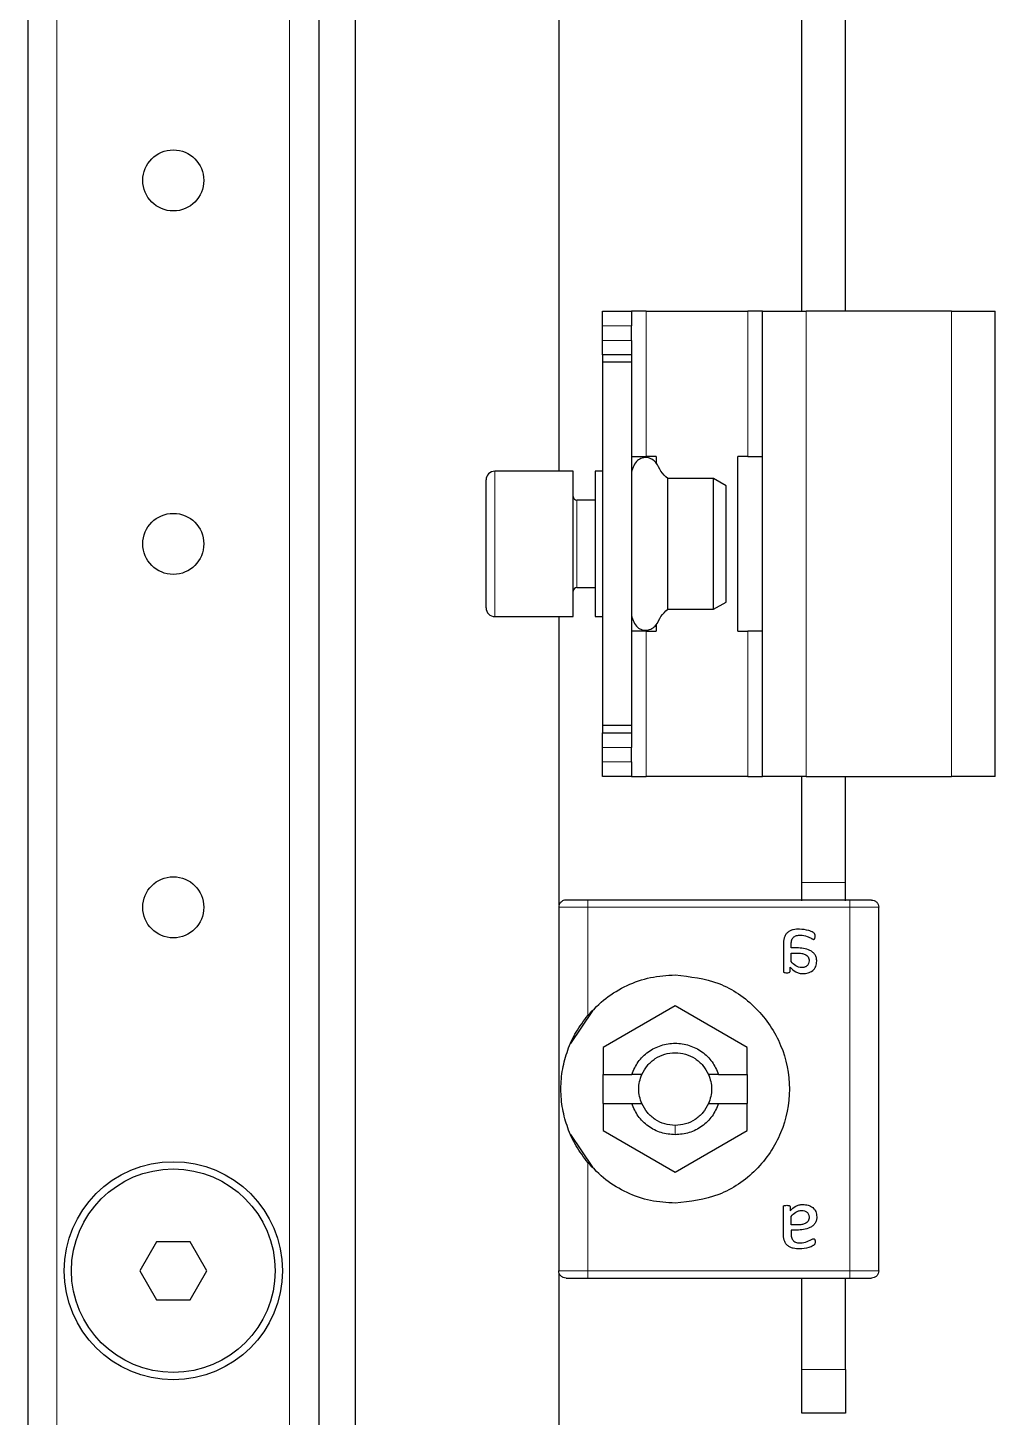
# Model space of a CAD drawing. Header units: millimetres. Extents: x -317 to 1498, y -422 to 1043.
# Drawn here: x 1276.1 to 1342.6, y -209.8 to -114.2 of the extents above; entities that cross this region are included whole.
import ezdxf

# ---------------------------------------------------------------- set-up
doc = ezdxf.new("R2010")
doc.units = ezdxf.units.MM

msp = doc.modelspace()

# ---------------------------------------------------------------- linework, layer by layer
at = {"color": 7, "linetype": 'Continuous', "lineweight": 25}
for p, q in [((1298.634, 844.782), (1298.634, -244.218)), ((1276.134, 817.782), (1276.134, -217.218)), ((1296.134, 817.782), (1296.134, -217.218)), ((1312.634, 50.107), (1312.634, -144.718)), ((1329.334, -133.718), (1329.334, 49.782)), ((1332.334, -133.718), (1332.334, 49.782)), ((1315.634, -133.718), (1317.634, -133.718)), ((1315.634, -134.718), (1315.634, -133.718)), ((1317.634, -133.718), (1317.634, -134.718)), ((1318.634, -133.718), (1317.634, -133.718)), ((1318.634, -133.718), (1325.634, -133.718)), ((1326.634, -133.718), (1325.634, -133.718)), ((1326.634, -165.718), (1326.634, -133.718)), ((1326.634, -133.718), (1329.634, -133.718)), ((1339.634, -133.718), (1329.634, -133.718)), ((1339.634, -133.718), (1342.634, -133.718)), ((1342.634, -165.718), (1342.634, -133.718)), ((1315.634, -135.718), (1315.634, -134.718)), ((1317.634, -135.718), (1317.634, -134.718)), ((1315.634, -136.718), (1315.634, -135.718)), ((1317.634, -135.718), (1317.634, -136.718)), ((1317.634, -136.718), (1315.634, -136.718)), ((1315.634, -136.718), (1315.634, -137.218)), ((1317.634, -137.218), (1315.634, -137.218)), ((1315.634, -137.218), (1315.634, -162.218)), ((1317.634, -136.718), (1317.634, -137.218)), ((1317.634, -137.218), (1317.634, -162.218)), ((1317.634, -143.718), (1318.634, -143.718)), ((1319.334, -143.718), (1318.634, -143.718)), ((1319.334, -143.718), (1319.334, -144.168)), ((1324.934, -155.718), (1324.934, -143.718)), ((1325.634, -143.718), (1324.934, -143.718)), ((1325.634, -143.718), (1326.634, -143.718)), ((1313.634, -144.718), (1308.234, -144.718)), ((1313.634, -152.276), (1313.634, -144.718)), ((1315.634, -144.718), (1315.134, -144.718)), ((1315.134, -144.718), (1315.134, -145.929)), ((1323.268, -145.218), (1320.134, -145.218)), ((1320.134, -154.218), (1320.134, -145.218)), ((1324.134, -145.718), (1323.268, -145.218)), ((1323.268, -154.218), (1323.268, -145.218)), ((1307.634, -151.969), (1307.634, -145.318)), ((1315.134, -145.929), (1315.134, -154.718)), ((1324.134, -153.718), (1324.134, -145.718)), ((1315.134, -146.718), (1313.884, -146.718)), ((1307.634, -154.118), (1307.634, -151.969)), ((1313.634, -154.718), (1313.634, -152.276)), ((1313.884, -152.718), (1315.134, -152.718)), ((1323.268, -154.218), (1324.134, -153.718)), ((1308.234, -154.718), (1313.634, -154.718)), ((1312.634, -154.718), (1312.634, -174.543)), ((1315.134, -154.718), (1315.634, -154.718)), ((1320.134, -154.218), (1323.268, -154.218)), ((1318.634, -155.718), (1317.634, -155.718)), ((1318.634, -155.718), (1319.334, -155.718)), ((1319.334, -155.269), (1319.334, -155.718)), ((1324.934, -155.718), (1325.634, -155.718)), ((1326.634, -155.718), (1325.634, -155.718)), ((1317.634, -162.218), (1315.634, -162.218)), ((1315.634, -162.218), (1315.634, -162.718)), ((1317.634, -162.218), (1317.634, -162.718)), ((1315.634, -163.718), (1315.634, -162.718)), ((1315.634, -162.718), (1317.634, -162.718)), ((1317.634, -162.718), (1317.634, -163.718)), ((1315.634, -164.718), (1315.634, -163.718)), ((1317.634, -164.718), (1317.634, -163.718)), ((1315.634, -165.718), (1315.634, -164.718)), ((1317.634, -164.718), (1317.634, -165.718)), ((1317.634, -165.718), (1315.634, -165.718)), ((1317.634, -165.718), (1318.634, -165.718)), ((1325.634, -165.718), (1318.634, -165.718)), ((1325.634, -165.718), (1326.634, -165.718)), ((1329.634, -165.718), (1326.634, -165.718)), ((1329.334, -173.018), (1329.334, -165.718)), ((1329.634, -165.718), (1339.634, -165.718)), ((1332.334, -173.018), (1332.334, -165.718)), ((1342.634, -165.718), (1339.634, -165.718)), ((1329.334, -174.274), (1329.334, -173.018)), ((1332.334, -174.274), (1332.334, -173.018)), ((1312.634, -174.718), (1312.634, -199.718)), ((1332.634, -174.218), (1314.634, -174.218)), ((1333.234, -174.218), (1332.984, -174.218)), ((1334.634, -199.718), (1334.634, -174.718)), ((1328.075, -177.26), (1328.075, -179.126)), ((1328.605, -177.512), (1328.605, -177.294)), ((1328.985, -177.512), (1328.605, -177.512)), ((1328.605, -177.865), (1329.034, -177.865)), ((1328.605, -178.453), (1328.605, -177.865)), ((1328.534, -179.125), (1328.534, -178.846)), ((1320.634, -181.502), (1315.684, -184.36)), ((1325.584, -184.36), (1320.634, -181.502)), ((1313.463, -184.092), (1314.972, -181.835)), ((1315.684, -184.36), (1315.684, -186.218)), ((1325.584, -186.218), (1325.584, -184.36)), ((1315.684, -188.218), (1315.684, -186.218)), ((1315.684, -186.218), (1317.647, -186.218)), ((1318.343, -186.218), (1317.647, -186.218)), ((1323.621, -186.218), (1322.926, -186.218)), ((1323.621, -186.218), (1325.584, -186.218)), ((1325.584, -186.218), (1325.584, -188.218)), ((1315.684, -188.218), (1315.684, -190.076)), ((1315.684, -188.218), (1317.647, -188.218)), ((1317.647, -188.218), (1318.343, -188.218)), ((1322.926, -188.218), (1323.621, -188.218)), ((1323.621, -188.218), (1325.584, -188.218)), ((1325.584, -190.076), (1325.584, -188.218)), ((1315.684, -190.076), (1320.634, -192.934)), ((1320.634, -192.934), (1325.584, -190.076)), ((1314.972, -192.601), (1313.463, -190.344)), ((1328.075, -197.176), (1328.075, -195.31)), ((1328.534, -195.311), (1328.534, -195.59)), ((1328.605, -196.571), (1328.605, -195.984)), ((1329.034, -196.571), (1328.605, -196.571)), ((1284.98, -197.718), (1283.825, -199.718)), ((1287.289, -197.718), (1284.98, -197.718)), ((1288.444, -199.718), (1287.289, -197.718)), ((1328.985, -196.924), (1328.605, -196.924)), ((1328.605, -196.924), (1328.605, -197.143)), ((1283.825, -199.718), (1284.98, -201.718)), ((1287.289, -201.718), (1288.444, -199.718)), ((1312.634, -199.893), (1312.634, -244.218)), ((1314.634, -200.218), (1332.634, -200.218)), ((1329.334, -206.518), (1329.334, -200.218)), ((1332.334, -206.518), (1332.334, -200.218)), ((1332.984, -200.218), (1333.234, -200.218)), ((1284.98, -201.718), (1287.289, -201.718)), ((1329.334, -209.518), (1329.334, -206.518)), ((1332.334, -206.518), (1332.334, -209.518)), ((1332.334, -209.518), (1329.334, -209.518))]:
    msp.add_line(p, q, dxfattribs=at)
at = {"color": 8, "linetype": 'Continuous', "lineweight": 18}
for p, q in [((1278.134, 817.782), (1278.134, -217.218)), ((1294.134, 817.782), (1294.134, -217.218)), ((1318.634, -143.718), (1318.634, -133.718)), ((1325.634, -133.718), (1325.634, -143.718)), ((1329.634, -165.718), (1329.634, -133.718)), ((1339.634, -165.718), (1339.634, -133.718)), ((1317.634, -134.718), (1315.634, -134.718)), ((1315.634, -135.718), (1317.634, -135.718)), ((1308.234, -144.718), (1308.234, -152.276)), ((1313.884, -146.718), (1313.884, -152.718)), ((1308.234, -152.276), (1308.234, -154.718)), ((1318.634, -165.718), (1318.634, -155.718)), ((1325.634, -155.718), (1325.634, -165.718)), ((1317.634, -163.718), (1315.634, -163.718)), ((1315.634, -164.718), (1317.634, -164.718)), ((1332.334, -173.018), (1329.334, -173.018)), ((1314.634, -182.156), (1314.634, -174.718)), ((1314.634, -174.718), (1332.634, -174.718)), ((1332.634, -174.718), (1332.634, -199.718)), ((1320.634, -189.718), (1320.634, -190.368)), ((1314.634, -199.718), (1314.634, -192.28)), ((1332.634, -199.718), (1314.634, -199.718)), ((1329.334, -206.518), (1332.334, -206.518))]:
    msp.add_line(p, q, dxfattribs=at)
at = {"color": 7, "linetype": 'Continuous', "lineweight": 25}
for centre, radius in [((1286.134, -124.718), 2.1), ((1286.134, -149.718), 2.1), ((1286.134, -174.718), 2.1), ((1286.134, -199.718), 7.5), ((1286.134, -199.718), 7)]:
    msp.add_circle(centre, radius, dxfattribs=at)
for centre, radius, start, end in [((1308.234, -145.318), 0.6, 90, 180), ((1313.884, -146.468), 0.25, 180, 270), ((1313.884, -152.968), 0.25, 90, 180), ((1308.234, -154.118), 0.6, 180, 270)]:
    msp.add_arc(centre, radius, start, end, dxfattribs=at)
for points, knots in [([(1320.134, -145.218), (1319.96, -145.065), (1319.612, -144.758), (1319.417, -144.19), (1319.053, -143.885), (1318.716, -143.754), (1318.355, -143.79), (1318.009, -143.979), (1317.758, -144.34), (1317.676, -144.636), (1317.634, -144.786)], [0, 0, 0, 0, 0.1856756, 0.3710252, 0.4669372, 0.5621716, 0.6563466, 0.7515528, 0.8738418, 1, 1, 1, 1]), ([(1317.634, -154.651), (1317.676, -154.801), (1317.758, -155.097), (1318.009, -155.457), (1318.355, -155.646), (1318.716, -155.682), (1319.053, -155.552), (1319.417, -155.246), (1319.612, -154.678), (1319.96, -154.372), (1320.134, -154.218)], [0, 0, 0, 0, 0.126158, 0.248447, 0.343653, 0.437828, 0.533063, 0.628975, 0.814324, 1, 1, 1, 1]), ([(1329.188, -176.218), (1329.04, -176.225), (1328.815, -176.235), (1328.535, -176.329), (1328.349, -176.448), (1328.208, -176.616), (1328.094, -176.89), (1328.083, -177.113), (1328.075, -177.26)], [0, 0, 0, 0, 0.250089, 0.382495, 0.500259, 0.622163, 0.750133, 1, 1, 1, 1]), ([(1328.605, -177.294), (1328.609, -177.204), (1328.615, -177.068), (1328.673, -176.899), (1328.748, -176.789), (1328.853, -176.708), (1328.977, -176.658), (1329.11, -176.633), (1329.199, -176.631), (1329.244, -176.63)], [0, 0, 0, 0, 0.250023, 0.382539, 0.499802, 0.620838, 0.749652, 0.874777, 1, 1, 1, 1]), ([(1330.252, -176.715), (1330.252, -176.659), (1330.253, -176.576), (1330.186, -176.487), (1330.051, -176.399), (1329.723, -176.269), (1329.402, -176.239), (1329.188, -176.218)], [0, 0, 0, 0, 0.124693, 0.187182, 0.249773, 0.500039, 1, 1, 1, 1]), ([(1329.244, -176.63), (1329.404, -176.648), (1329.645, -176.676), (1329.9, -176.8), (1330.024, -176.87), (1330.094, -176.912), (1330.133, -176.921), (1330.15, -176.924)], [0, 0, 0, 0, 0.4987, 0.749508, 0.874949, 0.946783, 1, 1, 1, 1]), ([(1330.15, -176.924), (1330.161, -176.923), (1330.177, -176.921), (1330.195, -176.91), (1330.21, -176.896), (1330.227, -176.874), (1330.243, -176.833), (1330.249, -176.792), (1330.251, -176.749), (1330.251, -176.728), (1330.252, -176.715)], [0, 0, 0, 0, 0.128825, 0.180169, 0.243397, 0.36986, 0.499864, 0.749649, 0.843476, 1, 1, 1, 1]), ([(1330.37, -178.433), (1330.365, -178.355), (1330.356, -178.198), (1330.262, -177.981), (1330.105, -177.804), (1329.839, -177.634), (1329.454, -177.53), (1329.142, -177.518), (1328.985, -177.512)], [0, 0, 0, 0, 0.125049, 0.249886, 0.370856, 0.49982, 0.749609, 1, 1, 1, 1]), ([(1329.326, -178.865), (1329.255, -178.859), (1329.111, -178.847), (1328.852, -178.713), (1328.704, -178.557), (1328.605, -178.453)], [0, 0, 0, 0, 0.249939, 0.499864, 1, 1, 1, 1]), ([(1329.034, -177.865), (1329.136, -177.869), (1329.317, -177.875), (1329.541, -177.938), (1329.687, -178.029), (1329.779, -178.132), (1329.832, -178.259), (1329.838, -178.349), (1329.84, -178.395)], [0, 0, 0, 0, 0.279652, 0.500248, 0.629485, 0.750186, 0.875763, 1, 1, 1, 1]), ([(1329.84, -178.395), (1329.835, -178.461), (1329.826, -178.56), (1329.763, -178.677), (1329.698, -178.75), (1329.616, -178.806), (1329.523, -178.842), (1329.425, -178.862), (1329.359, -178.864), (1329.326, -178.865)], [0, 0, 0, 0, 0.249168, 0.373635, 0.49939, 0.619394, 0.749656, 0.87477, 1, 1, 1, 1]), ([(1329.41, -179.277), (1329.531, -179.27), (1329.714, -179.259), (1329.94, -179.173), (1330.093, -179.076), (1330.218, -178.947), (1330.342, -178.737), (1330.359, -178.554), (1330.37, -178.433)], [0, 0, 0, 0, 0.25007, 0.379181, 0.500499, 0.62417, 0.750842, 1, 1, 1, 1]), ([(1328.075, -179.126), (1328.077, -179.138), (1328.078, -179.155), (1328.091, -179.174), (1328.118, -179.195), (1328.191, -179.217), (1328.259, -179.218), (1328.304, -179.218)], [0, 0, 0, 0, 0.124881, 0.183376, 0.250934, 0.500336, 1, 1, 1, 1]), ([(1328.304, -179.218), (1328.35, -179.217), (1328.418, -179.216), (1328.493, -179.198), (1328.52, -179.175), (1328.532, -179.155), (1328.533, -179.137), (1328.534, -179.125)], [0, 0, 0, 0, 0.499718, 0.749437, 0.810587, 0.875078, 1, 1, 1, 1]), ([(1328.534, -178.846), (1328.658, -178.96), (1328.844, -179.132), (1329.12, -179.241), (1329.284, -179.273), (1329.368, -179.276), (1329.41, -179.277)], [0, 0, 0, 0, 0.499113, 0.749325, 0.874665, 1, 1, 1, 1]), ([(1314.634, -192.28), (1314.348, -191.902), (1313.778, -191.148), (1313.22, -189.899), (1312.87, -188.621), (1312.741, -187.217), (1312.87, -185.814), (1313.221, -184.534), (1313.779, -183.286), (1314.349, -182.533), (1314.634, -182.156)], [0, 0, 0, 0, 0.125762, 0.25037, 0.375307, 0.500139, 0.62481, 0.749763, 0.874888, 1, 1, 1, 1]), ([(1328.075, -195.31), (1328.077, -195.299), (1328.078, -195.281), (1328.092, -195.262), (1328.118, -195.241), (1328.191, -195.219), (1328.259, -195.219), (1328.304, -195.218)], [0, 0, 0, 0, 0.124884, 0.186377, 0.250914, 0.500322, 1, 1, 1, 1]), ([(1328.304, -195.218), (1328.35, -195.219), (1328.41, -195.219), (1328.477, -195.236), (1328.504, -195.247), (1328.52, -195.262), (1328.532, -195.282), (1328.533, -195.299), (1328.534, -195.311)], [0, 0, 0, 0, 0.499162, 0.644242, 0.749698, 0.813605, 0.875217, 1, 1, 1, 1]), ([(1328.534, -195.59), (1328.658, -195.477), (1328.844, -195.307), (1329.159, -195.177), (1329.326, -195.165), (1329.41, -195.159)], [0, 0, 0, 0, 0.499364, 0.749701, 1, 1, 1, 1]), ([(1328.605, -195.984), (1328.704, -195.879), (1328.852, -195.722), (1329.079, -195.608), (1329.219, -195.575), (1329.291, -195.573), (1329.326, -195.571)], [0, 0, 0, 0, 0.499765, 0.749504, 0.874771, 1, 1, 1, 1]), ([(1329.326, -195.571), (1329.392, -195.575), (1329.492, -195.581), (1329.615, -195.63), (1329.697, -195.686), (1329.763, -195.759), (1329.809, -195.847), (1329.836, -195.943), (1329.839, -196.009), (1329.84, -196.042)], [0, 0, 0, 0, 0.249623, 0.37714, 0.499734, 0.62273, 0.749812, 0.874876, 1, 1, 1, 1]), ([(1329.41, -195.159), (1329.531, -195.167), (1329.714, -195.177), (1329.94, -195.264), (1330.093, -195.36), (1330.218, -195.49), (1330.342, -195.7), (1330.359, -195.882), (1330.37, -196.003)], [0, 0, 0, 0, 0.25007, 0.379559, 0.500499, 0.624556, 0.750843, 1, 1, 1, 1]), ([(1330.37, -196.003), (1330.369, -196.042), (1330.367, -196.121), (1330.338, -196.274), (1330.262, -196.457), (1330.104, -196.635), (1329.837, -196.802), (1329.454, -196.907), (1329.142, -196.918), (1328.985, -196.924)], [0, 0, 0, 0, 0.062637, 0.125278, 0.250072, 0.374841, 0.499994, 0.749696, 1, 1, 1, 1]), ([(1329.84, -196.042), (1329.838, -196.087), (1329.832, -196.178), (1329.779, -196.305), (1329.687, -196.407), (1329.541, -196.499), (1329.317, -196.561), (1329.136, -196.568), (1329.034, -196.571)], [0, 0, 0, 0, 0.1244465, 0.2497948, 0.3699999, 0.4997343, 0.7199319, 1, 1, 1, 1]), ([(1329.188, -198.218), (1329.114, -198.217), (1328.967, -198.214), (1328.745, -198.177), (1328.535, -198.107), (1328.349, -197.988), (1328.208, -197.821), (1328.094, -197.546), (1328.083, -197.323), (1328.075, -197.176)], [0, 0, 0, 0, 0.125255, 0.250437, 0.383066, 0.500493, 0.622629, 0.75025, 1, 1, 1, 1]), ([(1328.605, -197.143), (1328.606, -197.187), (1328.608, -197.276), (1328.63, -197.411), (1328.673, -197.538), (1328.748, -197.648), (1328.853, -197.728), (1329.019, -197.796), (1329.154, -197.802), (1329.244, -197.806)], [0, 0, 0, 0, 0.125295, 0.250514, 0.383518, 0.50035, 0.621938, 0.750243, 1, 1, 1, 1]), ([(1330.252, -197.722), (1330.252, -197.749), (1330.251, -197.802), (1330.236, -197.883), (1330.186, -197.949), (1330.051, -198.038), (1329.723, -198.167), (1329.402, -198.198), (1329.188, -198.218)], [0, 0, 0, 0, 0.062686, 0.125173, 0.187628, 0.250185, 0.500314, 1, 1, 1, 1]), ([(1329.244, -197.806), (1329.406, -197.793), (1329.715, -197.766), (1329.977, -197.555), (1330.133, -197.516), (1330.15, -197.512)], [0, 0, 0, 0, 0.498852, 0.946609, 1, 1, 1, 1]), ([(1330.15, -197.512), (1330.161, -197.514), (1330.177, -197.516), (1330.195, -197.526), (1330.211, -197.54), (1330.227, -197.563), (1330.25, -197.624), (1330.251, -197.678), (1330.252, -197.722)], [0, 0, 0, 0, 0.13107, 0.182437, 0.243796, 0.371388, 0.500442, 1, 1, 1, 1])]:
    msp.add_open_spline(points, degree=3, knots=knots, dxfattribs=at)
for points in [[(1313.134, -174.218), (1313.069, -174.226), (1312.938, -174.241), (1312.772, -174.356), (1312.657, -174.522), (1312.642, -174.653), (1312.634, -174.718)], [(1314.634, -174.218), (1314.438, -174.218), (1314.045, -174.218), (1313.549, -174.218), (1313.202, -174.218), (1313.157, -174.218), (1313.134, -174.218)], [(1334.134, -174.218), (1334.112, -174.218), (1334.067, -174.218), (1333.72, -174.218), (1333.224, -174.218), (1332.831, -174.218), (1332.634, -174.218)], [(1334.134, -174.218), (1334.2, -174.226), (1334.331, -174.241), (1334.496, -174.356), (1334.612, -174.522), (1334.627, -174.653), (1334.634, -174.718)], [(1314.634, -182.156), (1315.029, -181.744), (1315.818, -180.92), (1317.303, -180.05), (1318.926, -179.475), (1320.065, -179.404), (1320.634, -179.368)], [(1320.634, -179.368), (1321.662, -179.486), (1323.717, -179.722), (1326.33, -181.538), (1328.076, -184.132), (1328.689, -187.218), (1328.076, -190.304), (1326.33, -192.899), (1323.717, -194.714), (1321.662, -194.95), (1320.634, -195.068)], [(1317.647, -186.218), (1317.779, -185.917), (1318.044, -185.315), (1318.768, -184.621), (1319.651, -184.171), (1320.634, -184.017), (1321.618, -184.171), (1322.501, -184.621), (1323.225, -185.315), (1323.489, -185.917), (1323.621, -186.218)], [(1318.343, -186.218), (1318.458, -186.005), (1318.689, -185.578), (1319.248, -185.101), (1319.909, -184.779), (1320.393, -184.738), (1320.634, -184.718)], [(1320.634, -184.718), (1320.876, -184.738), (1321.359, -184.779), (1322.021, -185.101), (1322.58, -185.578), (1322.81, -186.005), (1322.926, -186.218)], [(1318.343, -188.218), (1318.284, -188.057), (1318.165, -187.734), (1318.119, -187.218), (1318.165, -186.702), (1318.284, -186.38), (1318.343, -186.218)], [(1322.926, -186.218), (1322.985, -186.38), (1323.104, -186.702), (1323.15, -187.218), (1323.104, -187.734), (1322.985, -188.057), (1322.926, -188.218)], [(1320.634, -190.368), (1320.306, -190.339), (1319.651, -190.279), (1318.768, -189.812), (1318.044, -189.123), (1317.779, -188.52), (1317.647, -188.218)], [(1320.634, -189.718), (1320.393, -189.698), (1319.909, -189.657), (1319.248, -189.336), (1318.689, -188.858), (1318.458, -188.432), (1318.343, -188.218)], [(1323.621, -188.218), (1323.489, -188.52), (1323.225, -189.123), (1322.501, -189.812), (1321.618, -190.279), (1320.962, -190.339), (1320.634, -190.368)], [(1322.926, -188.218), (1322.81, -188.432), (1322.58, -188.858), (1322.021, -189.336), (1321.359, -189.657), (1320.876, -189.698), (1320.634, -189.718)], [(1320.634, -195.068), (1320.065, -195.033), (1318.926, -194.961), (1317.303, -194.386), (1315.818, -193.517), (1315.029, -192.692), (1314.634, -192.28)], [(1313.134, -200.218), (1313.069, -200.211), (1312.938, -200.196), (1312.772, -200.08), (1312.657, -199.915), (1312.642, -199.784), (1312.634, -199.718)], [(1334.634, -199.718), (1334.627, -199.784), (1334.612, -199.915), (1334.496, -200.08), (1334.331, -200.196), (1334.2, -200.211), (1334.134, -200.218)], [(1313.134, -200.218), (1313.157, -200.218), (1313.202, -200.218), (1313.549, -200.218), (1314.045, -200.218), (1314.438, -200.218), (1314.634, -200.218)], [(1332.634, -200.218), (1332.831, -200.218), (1333.224, -200.218), (1333.72, -200.218), (1334.067, -200.218), (1334.112, -200.218), (1334.134, -200.218)]]:
    msp.add_open_spline(points, degree=3, dxfattribs=at)
at = {"color": 8, "linetype": 'Continuous', "lineweight": 18}
for points in [[(1314.634, -174.718), (1314.372, -174.718), (1313.848, -174.718), (1313.187, -174.718), (1312.724, -174.718), (1312.664, -174.718), (1312.634, -174.718)], [(1314.634, -174.218), (1314.634, -174.226), (1314.634, -174.241), (1314.634, -174.356), (1314.634, -174.522), (1314.634, -174.653), (1314.634, -174.718)], [(1332.634, -174.718), (1332.634, -174.653), (1332.634, -174.522), (1332.634, -174.356), (1332.634, -174.241), (1332.634, -174.226), (1332.634, -174.218)], [(1334.634, -174.718), (1334.604, -174.718), (1334.544, -174.718), (1334.082, -174.718), (1333.421, -174.718), (1332.896, -174.718), (1332.634, -174.718)], [(1312.634, -199.718), (1312.664, -199.718), (1312.724, -199.718), (1313.187, -199.718), (1313.848, -199.718), (1314.372, -199.718), (1314.634, -199.718)], [(1314.634, -199.718), (1314.634, -199.784), (1314.634, -199.915), (1314.634, -200.08), (1314.634, -200.196), (1314.634, -200.211), (1314.634, -200.218)], [(1332.634, -200.218), (1332.634, -200.211), (1332.634, -200.196), (1332.634, -200.08), (1332.634, -199.915), (1332.634, -199.784), (1332.634, -199.718)], [(1332.634, -199.718), (1332.896, -199.718), (1333.421, -199.718), (1334.082, -199.718), (1334.544, -199.718), (1334.604, -199.718), (1334.634, -199.718)]]:
    msp.add_open_spline(points, degree=3, dxfattribs=at)

doc.saveas('drawing.dxf')
